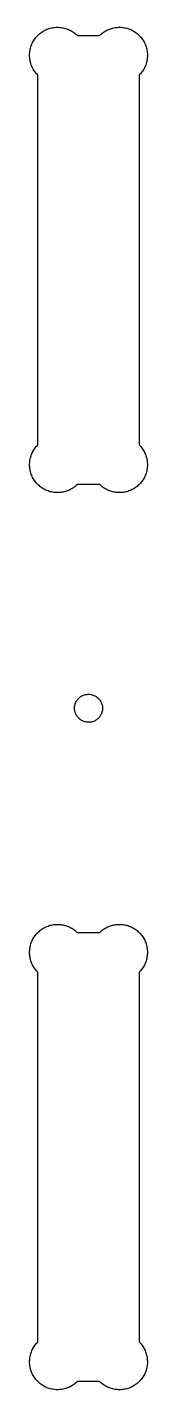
# Model space of a CAD drawing. Extents: x 0 to 2439, y 0 to 1219.
# Drawn here: x 1333.5 to 1346.9, y 291.2 to 445.7 of the extents above; entities that cross this region are included whole.
import ezdxf

# ---------------------------------------------------------------- set-up
doc = ezdxf.new("R2010")
doc.units = 0
doc.layers.add('Layer_1', color=7, linetype='CONTINUOUS')

msp = doc.modelspace()

# ---------------------------------------------------------------- linework, layer by layer
at = {"layer": 'Layer_1', "color": 7}
for p, q in [((1334.471098, 444.813097), (1334.571118, 444.903098)), ((1334.571118, 444.903098), (1334.671109, 444.988103)), ((1334.671109, 444.988103), (1334.78112, 445.070117)), ((1334.78112, 445.070117), (1334.891102, 445.147107)), ((1334.891102, 445.147107), (1335.001112, 445.219102)), ((1335.001112, 445.219102), (1335.111122, 445.287118)), ((1335.111122, 445.287118), (1335.231123, 445.35011)), ((1335.231123, 445.35011), (1335.351124, 445.408106)), ((1335.351124, 445.408106), (1335.471125, 445.461108)), ((1335.471125, 445.461108), (1335.601116, 445.508098)), ((1335.601116, 445.508098), (1335.721117, 445.551108)), ((1335.721117, 445.551108), (1335.851109, 445.588108)), ((1335.851109, 445.588108), (1335.9811, 445.619096)), ((1335.9811, 445.619096), (1336.11112, 445.646189)), ((1336.11112, 445.646104), (1336.241112, 445.666989)), ((1336.241112, 445.667102), (1336.371103, 445.68206)), ((1336.371103, 445.682116), (1336.511114, 445.691994)), ((1336.511114, 445.692107), (1336.641105, 445.696058)), ((1336.641105, 445.696114), (1336.771125, 445.693292)), ((1336.771125, 445.69411), (1336.901116, 445.687055)), ((1336.901116, 445.687111), (1337.041099, 445.674976)), ((1337.041099, 445.675117), (1337.171118, 445.657055)), ((1337.171118, 445.657111), (1337.30111, 445.633122)), ((1337.30111, 445.633122), (1337.431102, 445.60411)), ((1337.431102, 445.60411), (1337.561121, 445.570102)), ((1337.561121, 445.570102), (1337.691113, 445.530111)), ((1337.691113, 445.530111), (1337.811114, 445.485097)), ((1337.811114, 445.485097), (1337.931115, 445.435115)), ((1337.931115, 445.435115), (1338.051116, 445.379122)), ((1338.051116, 445.379122), (1338.171116, 445.319122)), ((1338.171116, 445.319122), (1338.291117, 445.254098)), ((1338.291117, 445.254098), (1338.401099, 445.184107)), ((1338.401099, 445.184107), (1338.51111, 445.10912)), ((1338.51111, 445.10912), (1338.62112, 445.030098)), ((1338.62112, 445.030098), (1338.721111, 444.946109)), ((1338.721111, 444.946109), (1338.821102, 444.858112)), ((1338.821102, 444.858112), (1338.921122, 444.766107)), ((1341.441112, 444.766107), (1341.541104, 444.858112)), ((1341.541104, 444.858112), (1341.641123, 444.946109)), ((1341.641123, 444.946109), (1341.741115, 445.030098)), ((1341.741115, 445.030098), (1341.851125, 445.10912)), ((1341.851125, 445.10912), (1341.961107, 445.184107)), ((1341.961107, 445.184107), (1342.071117, 445.254098)), ((1342.071117, 445.254098), (1342.191118, 445.319122)), ((1342.191118, 445.319122), (1342.311119, 445.379122)), ((1342.311119, 445.379122), (1342.43112, 445.435115)), ((1342.43112, 445.435115), (1342.551121, 445.485097)), ((1342.551121, 445.485097), (1342.681112, 445.530111)), ((1342.681112, 445.530111), (1342.801113, 445.570102)), ((1342.801113, 445.570102), (1342.931105, 445.60411)), ((1342.931105, 445.60411), (1343.061124, 445.633122)), ((1343.061124, 445.633122), (1343.191116, 445.657111)), ((1343.191116, 445.657111), (1343.321108, 445.675173)), ((1343.321108, 445.675117), (1343.461118, 445.687252)), ((1343.461118, 445.687111), (1343.59111, 445.694167)), ((1343.59111, 445.69411), (1343.721101, 445.696933)), ((1343.721101, 445.696114), (1343.851121, 445.692163)), ((1343.851121, 445.692107), (1343.991103, 445.682229)), ((1343.991103, 445.682116), (1344.121123, 445.667158)), ((1344.121123, 445.667102), (1344.251114, 445.646217)), ((1344.251114, 445.646104), (1344.381106, 445.619011)), ((1344.381106, 445.619096), (1344.511098, 445.588108)), ((1344.511098, 445.588108), (1344.641117, 445.551108)), ((1344.641117, 445.551108), (1344.761118, 445.508098)), ((1344.761118, 445.508098), (1344.89111, 445.461108)), ((1344.89111, 445.461108), (1345.011111, 445.408106)), ((1345.011111, 445.408106), (1345.131112, 445.35011)), ((1345.131112, 445.35011), (1345.251112, 445.287118)), ((1345.251112, 445.287118), (1345.361123, 445.219102)), ((1345.361123, 445.219102), (1345.471105, 445.147107)), ((1345.471105, 445.147107), (1345.581115, 445.070117)), ((1345.581115, 445.070117), (1345.691097, 444.988103)), ((1345.691097, 444.988103), (1345.791116, 444.903098)), ((1345.791116, 444.903098), (1345.891108, 444.813097)), ((1333.57112, 443.214111), (1333.611111, 443.343115)), ((1333.611111, 443.343115), (1333.641111, 443.470115)), ((1333.641111, 443.470115), (1333.691121, 443.596099)), ((1333.691121, 443.596099), (1333.731112, 443.721123)), ((1333.731112, 443.721123), (1333.791112, 443.8431)), ((1333.791112, 443.8431), (1333.841122, 443.962113)), ((1333.841122, 443.962113), (1333.911113, 444.08011)), ((1333.911113, 444.08011), (1333.971114, 444.194099)), ((1333.971114, 444.194099), (1334.051124, 444.306113)), ((1334.051124, 444.306113), (1334.121115, 444.41412)), ((1334.121115, 444.41412), (1334.211115, 444.519106)), ((1334.211115, 444.519106), (1334.291097, 444.621102)), ((1334.291097, 444.621102), (1334.381098, 444.719117)), ((1334.381098, 444.719117), (1334.471098, 444.813097)), ((1338.921122, 444.766107), (1341.441112, 444.766107)), ((1345.891108, 444.813097), (1345.981108, 444.719117)), ((1345.981108, 444.719117), (1346.071109, 444.621102)), ((1346.071109, 444.621102), (1346.16111, 444.519106)), ((1346.16111, 444.519106), (1346.24112, 444.41412)), ((1346.24112, 444.41412), (1346.311111, 444.306113)), ((1346.311111, 444.306113), (1346.391121, 444.194099)), ((1346.391121, 444.194099), (1346.451121, 444.08011)), ((1346.451121, 444.08011), (1346.521112, 443.962113)), ((1346.521112, 443.962113), (1346.581113, 443.8431)), ((1346.581113, 443.8431), (1346.631123, 443.721123)), ((1346.631123, 443.721123), (1346.681104, 443.596099)), ((1346.681104, 443.596099), (1346.721123, 443.470115)), ((1346.721123, 443.470115), (1346.761114, 443.343115)), ((1346.761114, 443.343115), (1346.791114, 443.214111)), ((1333.501101, 442.687117), (1333.510978, 442.8201)), ((1333.501101, 442.554106), (1333.501101, 442.687117)), ((1333.501101, 442.488122), (1333.501101, 442.554106)), ((1333.501101, 442.355111), (1333.501101, 442.488122)), ((1333.51112, 442.2221), (1333.501242, 442.355111)), ((1333.531101, 442.090104), (1333.511063, 442.2221)), ((1333.51112, 442.8201), (1333.531157, 442.952096)), ((1333.55111, 441.959097), (1333.531073, 442.090104)), ((1333.531101, 442.952096), (1333.551139, 443.083103)), ((1333.57112, 441.828118), (1333.551082, 441.959097)), ((1333.55111, 443.083103), (1333.571148, 443.214111)), ((1333.611111, 441.699114), (1333.57112, 441.828118)), ((1346.791114, 441.828118), (1346.761114, 441.699114)), ((1346.811124, 441.959097), (1346.791086, 441.828118)), ((1346.791114, 443.214111), (1346.811152, 443.083103)), ((1346.831105, 442.090104), (1346.811068, 441.959097)), ((1346.811124, 443.083103), (1346.831162, 442.952096)), ((1346.851115, 442.2221), (1346.831077, 442.090104)), ((1346.831105, 442.952096), (1346.851143, 442.8201)), ((1346.851115, 442.8201), (1346.860993, 442.687117)), ((1346.861106, 442.355111), (1346.851228, 442.2221)), ((1346.861106, 442.687117), (1346.861106, 442.554106)), ((1346.861106, 442.554106), (1346.861106, 442.488122)), ((1346.861106, 442.488122), (1346.861106, 442.355111)), ((1333.641111, 441.572114), (1333.611111, 441.699114)), ((1333.691121, 441.445114), (1333.641111, 441.572114)), ((1333.731112, 441.321105), (1333.691121, 441.445114)), ((1333.791112, 441.199101), (1333.731112, 441.321105)), ((1333.841122, 441.080116), (1333.791112, 441.199101)), ((1333.911113, 440.962119), (1333.841122, 441.080116)), ((1333.971114, 440.848101), (1333.911113, 440.962119)), ((1334.051124, 440.736115), (1333.971114, 440.848101)), ((1334.121115, 440.628109), (1334.051124, 440.736115)), ((1334.211115, 440.523122), (1334.121115, 440.628109)), ((1334.291097, 440.421099), (1334.211115, 440.523122)), ((1334.381098, 440.323111), (1334.291097, 440.421099)), ((1334.431108, 440.276121), (1334.381098, 440.323111)), ((1334.431108, 398.356102), (1334.431108, 440.276121)), ((1345.981108, 440.323111), (1345.931099, 440.276121)), ((1345.931099, 440.276121), (1345.931099, 398.356102)), ((1346.071109, 440.421099), (1345.981108, 440.323111)), ((1346.16111, 440.523122), (1346.071109, 440.421099)), ((1346.24112, 440.628109), (1346.16111, 440.523122)), ((1346.311111, 440.736115), (1346.24112, 440.628109)), ((1346.391121, 440.848101), (1346.311111, 440.736115)), ((1346.451121, 440.962119), (1346.391121, 440.848101)), ((1346.521112, 441.080116), (1346.451121, 440.962119)), ((1346.581113, 441.199101), (1346.521112, 441.080116)), ((1346.631123, 441.321105), (1346.581113, 441.199101)), ((1346.681104, 441.445114), (1346.631123, 441.321105)), ((1346.721123, 441.572114), (1346.681104, 441.445114)), ((1346.761114, 441.699114), (1346.721123, 441.572114)), ((1333.591101, 396.868114), (1333.621102, 396.997118)), ((1333.621102, 396.997118), (1333.661121, 397.124118)), ((1333.661121, 397.124118), (1333.711102, 397.249114)), ((1333.711102, 397.249114), (1333.761112, 397.372106)), ((1333.761112, 397.372106), (1333.811122, 397.493123)), ((1333.811122, 397.493123), (1333.871122, 397.61112)), ((1333.871122, 397.61112), (1333.941113, 397.727114)), ((1333.941113, 397.727114), (1334.011104, 397.840115)), ((1334.011104, 397.840115), (1334.081124, 397.950097)), ((1334.081124, 397.950097), (1334.161106, 398.057116)), ((1334.161106, 398.057116), (1334.251106, 398.160099)), ((1334.251106, 398.160099), (1334.341107, 398.260118)), ((1334.341107, 398.260118), (1334.431108, 398.356102)), ((1345.931099, 398.356102), (1346.031118, 398.260118)), ((1346.031118, 398.260118), (1346.1111, 398.160099)), ((1346.1111, 398.160099), (1346.201101, 398.057116)), ((1346.201101, 398.057116), (1346.281111, 397.950097)), ((1346.281111, 397.950097), (1346.351102, 397.840115)), ((1346.351102, 397.840115), (1346.421121, 397.727114)), ((1346.421121, 397.727114), (1346.491112, 397.61112)), ((1346.491112, 397.61112), (1346.551113, 397.493123)), ((1346.551113, 397.493123), (1346.601122, 397.372106)), ((1346.601122, 397.372106), (1346.651104, 397.249114)), ((1346.651104, 397.249114), (1346.701114, 397.124118)), ((1346.701114, 397.124118), (1346.741105, 396.997118)), ((1346.741105, 396.997118), (1346.771105, 396.868114)), ((1333.501101, 396.2111), (1333.510978, 396.344112)), ((1333.501101, 396.078117), (1333.501101, 396.2111)), ((1333.501101, 395.945106), (1333.501101, 396.078117)), ((1333.51112, 395.812123), (1333.501242, 395.945106)), ((1333.531101, 395.680099), (1333.511063, 395.812123)), ((1333.51112, 396.344112), (1333.520997, 396.476107)), ((1333.52111, 396.476107), (1333.541148, 396.608102)), ((1333.55111, 395.54912), (1333.531073, 395.680099)), ((1333.54112, 396.608102), (1333.561158, 396.73911)), ((1333.57112, 395.418112), (1333.551082, 395.54912)), ((1333.561101, 396.73911), (1333.591101, 396.868114)), ((1346.771105, 396.868114), (1346.801105, 396.73911)), ((1346.811124, 395.54912), (1346.791086, 395.418112)), ((1346.801105, 396.73911), (1346.821143, 396.608102)), ((1346.831105, 395.680099), (1346.811068, 395.54912)), ((1346.821115, 396.608102), (1346.841152, 396.476107)), ((1346.851115, 395.812123), (1346.831077, 395.680099)), ((1346.841124, 396.476107), (1346.851002, 396.344112)), ((1346.851115, 396.344112), (1346.860993, 396.2111)), ((1346.861106, 395.945106), (1346.851228, 395.812123)), ((1346.861106, 396.2111), (1346.861106, 396.078117)), ((1346.861106, 396.078117), (1346.861106, 395.945106)), ((1333.611111, 395.289109), (1333.57112, 395.418112)), ((1333.641111, 395.162109), (1333.611111, 395.289109)), ((1333.691121, 395.036096), (1333.641111, 395.162109)), ((1333.731112, 394.9111), (1333.691121, 395.036096)), ((1333.791112, 394.789096), (1333.731112, 394.9111)), ((1333.841122, 394.670111), (1333.791112, 394.789096)), ((1333.911113, 394.552114), (1333.841122, 394.670111)), ((1333.971114, 394.438096), (1333.911113, 394.552114)), ((1334.051124, 394.32611), (1333.971114, 394.438096)), ((1334.121115, 394.218104), (1334.051124, 394.32611)), ((1334.211115, 394.113117), (1334.121115, 394.218104)), ((1334.291097, 394.011122), (1334.211115, 394.113117)), ((1334.381098, 393.914122), (1334.291097, 394.011122)), ((1334.471098, 393.820114), (1334.381098, 393.914122)), ((1345.981108, 393.914122), (1345.891108, 393.820114)), ((1346.071109, 394.011122), (1345.981108, 393.914122)), ((1346.16111, 394.113117), (1346.071109, 394.011122)), ((1346.24112, 394.218104), (1346.16111, 394.113117)), ((1346.311111, 394.32611), (1346.24112, 394.218104)), ((1346.391121, 394.438096), (1346.311111, 394.32611)), ((1346.451121, 394.552114), (1346.391121, 394.438096)), ((1346.521112, 394.670111), (1346.451121, 394.552114)), ((1346.581113, 394.789096), (1346.521112, 394.670111)), ((1346.631123, 394.9111), (1346.581113, 394.789096)), ((1346.681104, 395.036096), (1346.631123, 394.9111)), ((1346.721123, 395.162109), (1346.681104, 395.036096)), ((1346.761114, 395.289109), (1346.721123, 395.162109)), ((1346.791114, 395.418112), (1346.761114, 395.289109)), ((1334.571118, 393.729097), (1334.471098, 393.820114)), ((1334.671109, 393.64412), (1334.571118, 393.729097)), ((1334.78112, 393.562106), (1334.671109, 393.64412)), ((1334.891102, 393.485116), (1334.78112, 393.562106)), ((1335.001112, 393.413121), (1334.891102, 393.485116)), ((1335.111122, 393.345106), (1335.001112, 393.413121)), ((1335.231123, 393.282114), (1335.111122, 393.345106)), ((1335.351124, 393.224117), (1335.231123, 393.282114)), ((1335.471125, 393.171116), (1335.351124, 393.224117)), ((1335.601116, 393.124097), (1335.471125, 393.171116)), ((1335.721117, 393.081115), (1335.601116, 393.124097)), ((1335.851109, 393.044116), (1335.721117, 393.081115)), ((1335.9811, 393.013099), (1335.851109, 393.044116)), ((1336.11112, 392.986119), (1335.9811, 393.013212)), ((1336.241112, 392.965122), (1336.11112, 392.986006)), ((1336.371103, 392.950107), (1336.241112, 392.965065)), ((1336.511114, 392.940117), (1336.371103, 392.949994)), ((1336.641105, 392.936109), (1336.511114, 392.94006)), ((1336.771125, 392.938113), (1336.641105, 392.935291)), ((1336.901116, 392.945112), (1336.771125, 392.938056)), ((1337.041099, 392.957106), (1336.901116, 392.944971)), ((1337.171118, 392.975112), (1337.041099, 392.95705)), ((1337.30111, 392.999101), (1337.171118, 392.975112)), ((1337.431102, 393.028114), (1337.30111, 392.999101)), ((1337.561121, 393.062121), (1337.431102, 393.028114)), ((1337.691113, 393.102112), (1337.561121, 393.062121)), ((1337.811114, 393.147098), (1337.691113, 393.102112)), ((1337.931115, 393.197108), (1337.811114, 393.147098)), ((1338.051116, 393.253101), (1337.931115, 393.197108)), ((1338.171116, 393.313102), (1338.051116, 393.253101)), ((1338.291117, 393.378097), (1338.171116, 393.313102)), ((1338.401099, 393.448117), (1338.291117, 393.378097)), ((1338.51111, 393.523103), (1338.401099, 393.448117)), ((1338.62112, 393.602097), (1338.51111, 393.523103)), ((1338.721111, 393.686115), (1338.62112, 393.602097)), ((1338.821102, 393.774112), (1338.721111, 393.686115)), ((1338.921122, 393.866116), (1338.821102, 393.774112)), ((1341.441112, 393.866116), (1338.921122, 393.866116)), ((1341.541104, 393.774112), (1341.441112, 393.866116)), ((1341.641123, 393.686115), (1341.541104, 393.774112)), ((1341.741115, 393.602097), (1341.641123, 393.686115)), ((1341.851125, 393.523103), (1341.741115, 393.602097)), ((1341.961107, 393.448117), (1341.851125, 393.523103)), ((1342.071117, 393.378097), (1341.961107, 393.448117)), ((1342.191118, 393.313102), (1342.071117, 393.378097)), ((1342.311119, 393.253101), (1342.191118, 393.313102)), ((1342.43112, 393.197108), (1342.311119, 393.253101)), ((1342.551121, 393.147098), (1342.43112, 393.197108)), ((1342.681112, 393.102112), (1342.551121, 393.147098)), ((1342.801113, 393.062121), (1342.681112, 393.102112)), ((1342.931105, 393.028114), (1342.801113, 393.062121)), ((1343.061124, 392.999101), (1342.931105, 393.028114)), ((1343.191116, 392.975112), (1343.061124, 392.999101)), ((1343.321108, 392.957106), (1343.191116, 392.975169)), ((1343.461118, 392.945112), (1343.321108, 392.957248)), ((1343.59111, 392.938113), (1343.461118, 392.945168)), ((1343.721101, 392.936109), (1343.59111, 392.938931)), ((1343.851121, 392.940117), (1343.721101, 392.936166)), ((1343.991103, 392.950107), (1343.851121, 392.94023)), ((1344.121123, 392.965122), (1343.991103, 392.950164)), ((1344.251114, 392.986119), (1344.121123, 392.965234)), ((1344.381106, 393.013099), (1344.251114, 392.986006)), ((1344.511098, 393.044116), (1344.381106, 393.013099)), ((1344.641117, 393.081115), (1344.511098, 393.044116)), ((1344.761118, 393.124097), (1344.641117, 393.081115)), ((1344.89111, 393.171116), (1344.761118, 393.124097)), ((1345.011111, 393.224117), (1344.89111, 393.171116)), ((1345.131112, 393.282114), (1345.011111, 393.224117)), ((1345.251112, 393.345106), (1345.131112, 393.282114)), ((1345.361123, 393.413121), (1345.251112, 393.345106)), ((1345.471105, 393.485116), (1345.361123, 393.413121)), ((1345.581115, 393.562106), (1345.471105, 393.485116)), ((1345.691097, 393.64412), (1345.581115, 393.562106)), ((1345.791116, 393.729097), (1345.691097, 393.64412)), ((1345.891108, 393.820114), (1345.791116, 393.729097)), ((1338.721111, 369.106111), (1338.761102, 369.1971)), ((1338.761102, 369.1971), (1338.811112, 369.285097)), ((1338.811112, 369.285097), (1338.861122, 369.370102)), ((1338.861122, 369.370102), (1338.921122, 369.4511)), ((1338.921122, 369.4511), (1338.981122, 369.528118)), ((1338.981122, 369.528118), (1339.051114, 369.602117)), ((1339.051114, 369.602117), (1339.121105, 369.67112)), ((1339.121105, 369.67112), (1339.191124, 369.7351)), ((1339.191124, 369.7351), (1339.271106, 369.7951)), ((1339.271106, 369.7951), (1339.361106, 369.849118)), ((1339.361106, 369.849118), (1339.441116, 369.898112)), ((1339.441116, 369.898112), (1339.531117, 369.941122)), ((1339.531117, 369.941122), (1339.631108, 369.979109)), ((1339.631108, 369.979109), (1339.721109, 370.011113)), ((1339.721109, 370.011113), (1339.8211, 370.037078)), ((1339.8211, 370.037106), (1339.92112, 370.056015)), ((1339.92112, 370.0561), (1340.011121, 370.070211)), ((1340.011121, 370.070098), (1340.111112, 370.077153)), ((1340.111112, 370.077097), (1340.211103, 370.077097)), ((1340.211103, 370.078113), (1340.311123, 370.073033)), ((1340.311123, 370.073118), (1340.411114, 370.060982)), ((1340.411114, 370.061123), (1340.511106, 370.04419)), ((1340.511106, 370.044105), (1340.611097, 370.020116)), ((1340.611097, 370.020116), (1340.701098, 369.990116)), ((1340.701098, 369.990116), (1340.801117, 369.954104)), ((1340.801117, 369.954104), (1340.891118, 369.913098)), ((1340.891118, 369.913098), (1340.9711, 369.866108)), ((1340.9711, 369.866108), (1341.0611, 369.813106)), ((1341.0611, 369.813106), (1341.14111, 369.756097)), ((1341.14111, 369.756097), (1341.22112, 369.693105)), ((1341.22112, 369.693105), (1341.291111, 369.625118)), ((1341.291111, 369.625118), (1341.361102, 369.553123)), ((1341.361102, 369.553123), (1341.421103, 369.477121)), ((1341.421103, 369.477121), (1341.481103, 369.397111)), ((1341.481103, 369.397111), (1341.541104, 369.313121)), ((1341.541104, 369.313121), (1341.591114, 369.226112)), ((1341.591114, 369.226112), (1341.631104, 369.137099)), ((1338.59112, 368.524113), (1338.600997, 368.624104)), ((1338.59112, 368.425109), (1338.59112, 368.524113)), ((1338.60111, 368.325118), (1338.591232, 368.425109)), ((1338.62112, 368.226114), (1338.601082, 368.325118)), ((1338.60111, 368.624104), (1338.610988, 368.723108)), ((1338.611101, 368.723108), (1338.631139, 368.821123)), ((1338.63111, 368.129114), (1338.621233, 368.226114)), ((1338.63111, 368.821123), (1338.651148, 368.918123)), ((1338.661111, 368.032115), (1338.63111, 368.129114)), ((1338.65112, 368.918123), (1338.68112, 369.013119)), ((1338.691111, 367.938106), (1338.661111, 368.032115)), ((1338.68112, 369.013119), (1338.721111, 369.106111)), ((1338.731102, 367.845114), (1338.691111, 367.938106)), ((1338.771121, 367.756101), (1338.731102, 367.845114)), ((1338.821102, 367.66912), (1338.771121, 367.756101)), ((1338.881103, 367.585103), (1338.821102, 367.66912)), ((1341.561113, 367.697117), (1341.501113, 367.612112)), ((1341.601104, 367.785114), (1341.561113, 367.697117)), ((1341.641123, 367.876102), (1341.601104, 367.785114)), ((1341.631104, 369.137099), (1341.671124, 369.044107)), ((1341.681114, 367.969123), (1341.641123, 367.876102)), ((1341.671124, 369.044107), (1341.701124, 368.950099)), ((1341.711114, 368.064119), (1341.681114, 367.969123)), ((1341.701124, 368.950099), (1341.731124, 368.854115)), ((1341.731124, 368.161118), (1341.711086, 368.064119)), ((1341.751105, 368.259106), (1341.731068, 368.161118)), ((1341.731124, 368.854115), (1341.751162, 368.756099)), ((1341.751105, 368.756099), (1341.760983, 368.657096)), ((1341.761124, 368.35811), (1341.751246, 368.259106)), ((1341.761124, 368.657096), (1341.771002, 368.557104)), ((1341.771115, 368.458101), (1341.761237, 368.35811)), ((1341.771115, 368.557104), (1341.771115, 368.458101)), ((1338.941103, 367.505121), (1338.881103, 367.585103)), ((1339.001104, 367.429119), (1338.941103, 367.505121)), ((1339.071123, 367.357124), (1339.001104, 367.429119)), ((1339.141114, 367.289108), (1339.071123, 367.357124)), ((1339.221124, 367.227104), (1339.141114, 367.289108)), ((1339.301106, 367.169107), (1339.221124, 367.227104)), ((1339.391107, 367.116106), (1339.301106, 367.169107)), ((1339.471117, 367.069116), (1339.391107, 367.116106)), ((1339.571108, 367.028109), (1339.471117, 367.069116)), ((1339.661109, 366.992098), (1339.571108, 367.028109)), ((1339.751109, 366.962097), (1339.661109, 366.992098)), ((1339.851101, 366.938108), (1339.751109, 366.962097)), ((1339.95112, 366.921119), (1339.851101, 366.938052)), ((1340.051112, 366.909096), (1339.95112, 366.921232)), ((1340.151103, 366.904101), (1340.051112, 366.909181)), ((1340.251122, 366.905117), (1340.151103, 366.905117)), ((1340.351114, 366.912116), (1340.251122, 366.90506)), ((1340.451105, 366.926114), (1340.351114, 366.912003)), ((1340.541106, 366.945108), (1340.451105, 366.926199)), ((1340.641097, 366.9711), (1340.541106, 366.945136)), ((1340.731098, 367.003104), (1340.641097, 366.9711)), ((1340.831117, 367.04112), (1340.731098, 367.003104)), ((1340.921118, 367.084102), (1340.831117, 367.04112)), ((1341.0011, 367.133096), (1340.921118, 367.084102)), ((1341.0911, 367.187113), (1341.0011, 367.133096)), ((1341.17111, 367.247114), (1341.0911, 367.187113)), ((1341.241102, 367.311122), (1341.17111, 367.247114)), ((1341.311121, 367.380097), (1341.241102, 367.311122)), ((1341.381112, 367.454124), (1341.311121, 367.380097)), ((1341.441112, 367.531114), (1341.381112, 367.454124)), ((1341.501113, 367.612112), (1341.441112, 367.531114)), ((1334.211115, 342.819115), (1334.291097, 342.92111)), ((1334.291097, 342.92111), (1334.381098, 343.019098)), ((1334.381098, 343.019098), (1334.471098, 343.113106)), ((1334.471098, 343.113106), (1334.571118, 343.203107)), ((1334.571118, 343.203107), (1334.671109, 343.288112)), ((1334.671109, 343.288112), (1334.78112, 343.370098)), ((1334.78112, 343.370098), (1334.891102, 343.447116)), ((1334.891102, 343.447116), (1335.001112, 343.519111)), ((1335.001112, 343.519111), (1335.111122, 343.587098)), ((1335.111122, 343.587098), (1335.231123, 343.650118)), ((1335.231123, 343.650118), (1335.351124, 343.708115)), ((1335.351124, 343.708115), (1335.471125, 343.761116)), ((1335.471125, 343.761116), (1335.601116, 343.808106)), ((1335.601116, 343.808106), (1335.721117, 343.851117)), ((1335.721117, 343.851117), (1335.851109, 343.888116)), ((1335.851109, 343.888116), (1335.9811, 343.919104)), ((1335.9811, 343.919104), (1336.11112, 343.946198)), ((1336.11112, 343.946113), (1336.241112, 343.966998)), ((1336.241112, 343.96711), (1336.371103, 343.982068)), ((1336.371103, 343.982096), (1336.511114, 343.991974)), ((1336.511114, 343.992115), (1336.641105, 343.996066)), ((1336.641105, 343.996123), (1336.771125, 343.993301)), ((1336.771125, 343.994119), (1336.901116, 343.987064)), ((1336.901116, 343.98712), (1337.041099, 343.974984)), ((1337.041099, 343.975097), (1337.171118, 343.957035)), ((1337.171118, 343.95712), (1337.30111, 343.933131)), ((1337.30111, 343.933103), (1337.431102, 343.904118)), ((1337.431102, 343.904118), (1337.561121, 343.870111)), ((1337.561121, 343.870111), (1337.691113, 343.83012)), ((1337.691113, 343.83012), (1337.811114, 343.785105)), ((1337.811114, 343.785105), (1337.931115, 343.735124)), ((1337.931115, 343.735124), (1338.051116, 343.679103)), ((1338.051116, 343.679103), (1338.171116, 343.619102)), ((1338.171116, 343.619102), (1338.291117, 343.554106)), ((1338.291117, 343.554106), (1338.401099, 343.484115)), ((1338.401099, 343.484115), (1338.51111, 343.409101)), ((1338.51111, 343.409101), (1338.62112, 343.330107)), ((1338.62112, 343.330107), (1338.721111, 343.246117)), ((1338.721111, 343.246117), (1338.821102, 343.15812)), ((1338.821102, 343.15812), (1338.921122, 343.066116)), ((1338.921122, 343.066116), (1341.441112, 343.066116)), ((1341.441112, 343.066116), (1341.541104, 343.15812)), ((1341.541104, 343.15812), (1341.641123, 343.246117)), ((1341.641123, 343.246117), (1341.741115, 343.330107)), ((1341.741115, 343.330107), (1341.851125, 343.409101)), ((1341.851125, 343.409101), (1341.961107, 343.484115)), ((1341.961107, 343.484115), (1342.071117, 343.554106)), ((1342.071117, 343.554106), (1342.191118, 343.619102)), ((1342.191118, 343.619102), (1342.311119, 343.679103)), ((1342.311119, 343.679103), (1342.43112, 343.735124)), ((1342.43112, 343.735124), (1342.551121, 343.785105)), ((1342.551121, 343.785105), (1342.681112, 343.83012)), ((1342.681112, 343.83012), (1342.801113, 343.870111)), ((1342.801113, 343.870111), (1342.931105, 343.904118)), ((1342.931105, 343.904118), (1343.061124, 343.933103)), ((1343.061124, 343.933103), (1343.191116, 343.957092)), ((1343.191116, 343.95712), (1343.321108, 343.975182)), ((1343.321108, 343.975097), (1343.461118, 343.987233)), ((1343.461118, 343.98712), (1343.59111, 343.994176)), ((1343.59111, 343.994119), (1343.721101, 343.996941)), ((1343.721101, 343.996123), (1343.851121, 343.992172)), ((1343.851121, 343.992115), (1343.991103, 343.982238)), ((1343.991103, 343.982096), (1344.121123, 343.967139)), ((1344.121123, 343.96711), (1344.251114, 343.946226)), ((1344.251114, 343.946113), (1344.381106, 343.91902)), ((1344.381106, 343.919104), (1344.511098, 343.888116)), ((1344.511098, 343.888116), (1344.641117, 343.851117)), ((1344.641117, 343.851117), (1344.761118, 343.808106)), ((1344.761118, 343.808106), (1344.89111, 343.761116)), ((1344.89111, 343.761116), (1345.011111, 343.708115)), ((1345.011111, 343.708115), (1345.131112, 343.650118)), ((1345.131112, 343.650118), (1345.251112, 343.587098)), ((1345.251112, 343.587098), (1345.361123, 343.519111)), ((1345.361123, 343.519111), (1345.471105, 343.447116)), ((1345.471105, 343.447116), (1345.581115, 343.370098)), ((1345.581115, 343.370098), (1345.691097, 343.288112)), ((1345.691097, 343.288112), (1345.791116, 343.203107)), ((1345.791116, 343.203107), (1345.891108, 343.113106)), ((1345.891108, 343.113106), (1345.981108, 343.019098)), ((1345.981108, 343.019098), (1346.071109, 342.92111)), ((1346.071109, 342.92111), (1346.16111, 342.819115)), ((1333.531101, 341.252104), (1333.551139, 341.383112)), ((1333.55111, 341.383112), (1333.571148, 341.51412)), ((1333.57112, 341.51412), (1333.611111, 341.643123)), ((1333.611111, 341.643123), (1333.641111, 341.770123)), ((1333.641111, 341.770123), (1333.691121, 341.896107)), ((1333.691121, 341.896107), (1333.731112, 342.021104)), ((1333.731112, 342.021104), (1333.791112, 342.143108)), ((1333.791112, 342.143108), (1333.841122, 342.262121)), ((1333.841122, 342.262121), (1333.911113, 342.380118)), ((1333.911113, 342.380118), (1333.971114, 342.494108)), ((1333.971114, 342.494108), (1334.051124, 342.606122)), ((1334.051124, 342.606122), (1334.121115, 342.7141)), ((1334.121115, 342.7141), (1334.211115, 342.819115)), ((1346.16111, 342.819115), (1346.24112, 342.7141)), ((1346.24112, 342.7141), (1346.311111, 342.606122)), ((1346.311111, 342.606122), (1346.391121, 342.494108)), ((1346.391121, 342.494108), (1346.451121, 342.380118)), ((1346.451121, 342.380118), (1346.521112, 342.262121)), ((1346.521112, 342.262121), (1346.581113, 342.143108)), ((1346.581113, 342.143108), (1346.631123, 342.021104)), ((1346.631123, 342.021104), (1346.681104, 341.896107)), ((1346.681104, 341.896107), (1346.721123, 341.770123)), ((1346.721123, 341.770123), (1346.761114, 341.643123)), ((1346.761114, 341.643123), (1346.791114, 341.51412)), ((1346.791114, 341.51412), (1346.811152, 341.383112)), ((1346.811124, 341.383112), (1346.831162, 341.252104)), ((1333.501101, 340.987098), (1333.510978, 341.120109)), ((1333.501101, 340.854115), (1333.501101, 340.987098)), ((1333.501101, 340.788103), (1333.501101, 340.854115)), ((1333.501101, 340.65512), (1333.501101, 340.788103)), ((1333.51112, 340.522108), (1333.501242, 340.65512)), ((1333.531101, 340.390113), (1333.511063, 340.522108)), ((1333.51112, 341.120109), (1333.531157, 341.252104)), ((1333.55111, 340.259106), (1333.531073, 340.390113)), ((1333.57112, 340.128098), (1333.551082, 340.259106)), ((1333.611111, 339.999122), (1333.57112, 340.128098)), ((1333.641111, 339.872122), (1333.611111, 339.999122)), ((1333.691121, 339.745122), (1333.641111, 339.872122)), ((1346.721123, 339.872122), (1346.681104, 339.745122)), ((1346.761114, 339.999122), (1346.721123, 339.872122)), ((1346.791114, 340.128098), (1346.761114, 339.999122)), ((1346.811124, 340.259106), (1346.791086, 340.128098)), ((1346.831105, 340.390113), (1346.811068, 340.259106)), ((1346.851115, 340.522108), (1346.831077, 340.390113)), ((1346.831105, 341.252104), (1346.851143, 341.120109)), ((1346.851115, 341.120109), (1346.860993, 340.987098)), ((1346.861106, 340.65512), (1346.851228, 340.522108)), ((1346.861106, 340.987098), (1346.861106, 340.854115)), ((1346.861106, 340.854115), (1346.861106, 340.788103)), ((1346.861106, 340.788103), (1346.861106, 340.65512)), ((1333.731112, 339.621114), (1333.691121, 339.745122)), ((1333.791112, 339.499109), (1333.731112, 339.621114)), ((1333.841122, 339.380096), (1333.791112, 339.499109)), ((1333.911113, 339.262099), (1333.841122, 339.380096)), ((1333.971114, 339.14811), (1333.911113, 339.262099)), ((1334.051124, 339.036124), (1333.971114, 339.14811)), ((1334.121115, 338.928117), (1334.051124, 339.036124)), ((1334.211115, 338.823102), (1334.121115, 338.928117)), ((1334.291097, 338.721107), (1334.211115, 338.823102)), ((1334.381098, 338.62312), (1334.291097, 338.721107)), ((1334.431108, 338.576102), (1334.381098, 338.62312)), ((1334.431108, 296.656111), (1334.431108, 338.576102)), ((1345.981108, 338.62312), (1345.931099, 338.576102)), ((1345.931099, 338.576102), (1345.931099, 296.656111)), ((1346.071109, 338.721107), (1345.981108, 338.62312)), ((1346.16111, 338.823102), (1346.071109, 338.721107)), ((1346.24112, 338.928117), (1346.16111, 338.823102)), ((1346.311111, 339.036124), (1346.24112, 338.928117)), ((1346.391121, 339.14811), (1346.311111, 339.036124)), ((1346.451121, 339.262099), (1346.391121, 339.14811)), ((1346.521112, 339.380096), (1346.451121, 339.262099)), ((1346.581113, 339.499109), (1346.521112, 339.380096)), ((1346.631123, 339.621114), (1346.581113, 339.499109)), ((1346.681104, 339.745122), (1346.631123, 339.621114)), ((1334.341107, 296.560099), (1334.431108, 296.656111)), ((1345.931099, 296.656111), (1346.031118, 296.560099)), ((1333.54112, 294.908111), (1333.561158, 295.039119)), ((1333.561101, 295.039119), (1333.591101, 295.168122)), ((1333.591101, 295.168122), (1333.621102, 295.297098)), ((1333.621102, 295.297098), (1333.661121, 295.424098)), ((1333.661121, 295.424098), (1333.711102, 295.549122)), ((1333.711102, 295.549122), (1333.761112, 295.672115)), ((1333.761112, 295.672115), (1333.811122, 295.793104)), ((1333.811122, 295.793104), (1333.871122, 295.911101)), ((1333.871122, 295.911101), (1333.941113, 296.027122)), ((1333.941113, 296.027122), (1334.011104, 296.140124)), ((1334.011104, 296.140124), (1334.081124, 296.250106)), ((1334.081124, 296.250106), (1334.161106, 296.357096)), ((1334.161106, 296.357096), (1334.251106, 296.460108)), ((1334.251106, 296.460108), (1334.341107, 296.560099)), ((1346.031118, 296.560099), (1346.1111, 296.460108)), ((1346.1111, 296.460108), (1346.201101, 296.357096)), ((1346.201101, 296.357096), (1346.281111, 296.250106)), ((1346.281111, 296.250106), (1346.351102, 296.140124)), ((1346.351102, 296.140124), (1346.421121, 296.027122)), ((1346.421121, 296.027122), (1346.491112, 295.911101)), ((1346.491112, 295.911101), (1346.551113, 295.793104)), ((1346.551113, 295.793104), (1346.601122, 295.672115)), ((1346.601122, 295.672115), (1346.651104, 295.549122)), ((1346.651104, 295.549122), (1346.701114, 295.424098)), ((1346.701114, 295.424098), (1346.741105, 295.297098)), ((1346.741105, 295.297098), (1346.771105, 295.168122)), ((1346.771105, 295.168122), (1346.801105, 295.039119)), ((1346.801105, 295.039119), (1346.821143, 294.908111)), ((1333.501101, 294.511109), (1333.510978, 294.64412)), ((1333.501101, 294.378098), (1333.501101, 294.511109)), ((1333.501101, 294.245115), (1333.501101, 294.378098)), ((1333.51112, 294.112103), (1333.501242, 294.245115)), ((1333.531101, 293.980108), (1333.511063, 294.112103)), ((1333.51112, 294.64412), (1333.520997, 294.776116)), ((1333.52111, 294.776116), (1333.541148, 294.908111)), ((1333.55111, 293.8491), (1333.531073, 293.980108)), ((1333.57112, 293.718121), (1333.551082, 293.8491)), ((1333.611111, 293.589117), (1333.57112, 293.718121)), ((1333.641111, 293.462117), (1333.611111, 293.589117)), ((1346.761114, 293.589117), (1346.721123, 293.462117)), ((1346.791114, 293.718121), (1346.761114, 293.589117)), ((1346.811124, 293.8491), (1346.791086, 293.718121)), ((1346.831105, 293.980108), (1346.811068, 293.8491)), ((1346.821115, 294.908111), (1346.841152, 294.776116)), ((1346.851115, 294.112103), (1346.831077, 293.980108)), ((1346.841124, 294.776116), (1346.851002, 294.64412)), ((1346.851115, 294.64412), (1346.860993, 294.511109)), ((1346.861106, 294.245115), (1346.851228, 294.112103)), ((1346.861106, 294.511109), (1346.861106, 294.378098)), ((1346.861106, 294.378098), (1346.861106, 294.245115)), ((1333.691121, 293.336105), (1333.641111, 293.462117)), ((1333.731112, 293.211109), (1333.691121, 293.336105)), ((1333.791112, 293.089104), (1333.731112, 293.211109)), ((1333.841122, 292.970119), (1333.791112, 293.089104)), ((1333.911113, 292.852122), (1333.841122, 292.970119)), ((1333.971114, 292.738104), (1333.911113, 292.852122)), ((1334.051124, 292.626119), (1333.971114, 292.738104)), ((1334.121115, 292.518112), (1334.051124, 292.626119)), ((1334.211115, 292.413097), (1334.121115, 292.518112)), ((1334.291097, 292.311102), (1334.211115, 292.413097)), ((1334.381098, 292.214102), (1334.291097, 292.311102)), ((1334.471098, 292.120122), (1334.381098, 292.214102)), ((1334.571118, 292.029106), (1334.471098, 292.120122)), ((1334.671109, 291.9441), (1334.571118, 292.029106)), ((1334.78112, 291.862115), (1334.671109, 291.9441)), ((1338.721111, 291.986123), (1338.62112, 291.902106)), ((1338.821102, 292.07412), (1338.721111, 291.986123)), ((1338.921122, 292.166096), (1338.821102, 292.07412)), ((1341.441112, 292.166096), (1338.921122, 292.166096)), ((1341.541104, 292.07412), (1341.441112, 292.166096)), ((1341.641123, 291.986123), (1341.541104, 292.07412)), ((1341.741115, 291.902106), (1341.641123, 291.986123)), ((1345.691097, 291.9441), (1345.581115, 291.862115)), ((1345.791116, 292.029106), (1345.691097, 291.9441)), ((1345.891108, 292.120122), (1345.791116, 292.029106)), ((1345.981108, 292.214102), (1345.891108, 292.120122)), ((1346.071109, 292.311102), (1345.981108, 292.214102)), ((1346.16111, 292.413097), (1346.071109, 292.311102)), ((1346.24112, 292.518112), (1346.16111, 292.413097)), ((1346.311111, 292.626119), (1346.24112, 292.518112)), ((1346.391121, 292.738104), (1346.311111, 292.626119)), ((1346.451121, 292.852122), (1346.391121, 292.738104)), ((1346.521112, 292.970119), (1346.451121, 292.852122)), ((1346.581113, 293.089104), (1346.521112, 292.970119)), ((1346.631123, 293.211109), (1346.581113, 293.089104)), ((1346.681104, 293.336105), (1346.631123, 293.211109)), ((1346.721123, 293.462117), (1346.681104, 293.336105)), ((1334.891102, 291.785096), (1334.78112, 291.862115)), ((1335.001112, 291.713102), (1334.891102, 291.785096)), ((1335.111122, 291.645114), (1335.001112, 291.713102)), ((1335.231123, 291.582122), (1335.111122, 291.645114)), ((1335.351124, 291.524097), (1335.231123, 291.582122)), ((1335.471125, 291.471096), (1335.351124, 291.524097)), ((1335.601116, 291.424106), (1335.471125, 291.471096)), ((1335.721117, 291.381124), (1335.601116, 291.424106)), ((1335.851109, 291.344096), (1335.721117, 291.381124)), ((1335.9811, 291.313108), (1335.851109, 291.344096)), ((1336.11112, 291.286099), (1335.9811, 291.313193)), ((1336.241112, 291.265102), (1336.11112, 291.285986)), ((1336.371103, 291.250116), (1336.241112, 291.265074)), ((1336.511114, 291.240097), (1336.371103, 291.249975)), ((1336.641105, 291.236118), (1336.511114, 291.240069)), ((1336.771125, 291.238122), (1336.641105, 291.235299)), ((1336.901116, 291.245121), (1336.771125, 291.238065)), ((1337.041099, 291.257115), (1336.901116, 291.24498)), ((1337.171118, 291.275121), (1337.041099, 291.257059)), ((1337.30111, 291.29911), (1337.171118, 291.275121)), ((1337.431102, 291.328122), (1337.30111, 291.29911)), ((1337.561121, 291.362102), (1337.431102, 291.328122)), ((1337.691113, 291.402121), (1337.561121, 291.362102)), ((1337.811114, 291.447107), (1337.691113, 291.402121)), ((1337.931115, 291.497117), (1337.811114, 291.447107)), ((1338.051116, 291.55311), (1337.931115, 291.497117)), ((1338.171116, 291.61311), (1338.051116, 291.55311)), ((1338.291117, 291.678106), (1338.171116, 291.61311)), ((1338.401099, 291.748097), (1338.291117, 291.678106)), ((1338.51111, 291.823112), (1338.401099, 291.748097)), ((1338.62112, 291.902106), (1338.51111, 291.823112)), ((1341.851125, 291.823112), (1341.741115, 291.902106)), ((1341.961107, 291.748097), (1341.851125, 291.823112)), ((1342.071117, 291.678106), (1341.961107, 291.748097)), ((1342.191118, 291.61311), (1342.071117, 291.678106)), ((1342.311119, 291.55311), (1342.191118, 291.61311)), ((1342.43112, 291.497117), (1342.311119, 291.55311)), ((1342.551121, 291.447107), (1342.43112, 291.497117)), ((1342.681112, 291.402121), (1342.551121, 291.447107)), ((1342.801113, 291.362102), (1342.681112, 291.402121)), ((1342.931105, 291.328122), (1342.801113, 291.362102)), ((1343.061124, 291.29911), (1342.931105, 291.328122)), ((1343.191116, 291.275121), (1343.061124, 291.29911)), ((1343.321108, 291.257115), (1343.191116, 291.275177)), ((1343.461118, 291.245121), (1343.321108, 291.257256)), ((1343.59111, 291.238122), (1343.461118, 291.245177)), ((1343.721101, 291.236118), (1343.59111, 291.23894)), ((1343.851121, 291.240097), (1343.721101, 291.236146)), ((1343.991103, 291.250116), (1343.851121, 291.240238)), ((1344.121123, 291.265102), (1343.991103, 291.250144)), ((1344.251114, 291.286099), (1344.121123, 291.265215)), ((1344.381106, 291.313108), (1344.251114, 291.286015)), ((1344.511098, 291.344096), (1344.381106, 291.313108)), ((1344.641117, 291.381124), (1344.511098, 291.344096)), ((1344.761118, 291.424106), (1344.641117, 291.381124)), ((1344.89111, 291.471096), (1344.761118, 291.424106)), ((1345.011111, 291.524097), (1344.89111, 291.471096)), ((1345.131112, 291.582122), (1345.011111, 291.524097)), ((1345.251112, 291.645114), (1345.131112, 291.582122)), ((1345.361123, 291.713102), (1345.251112, 291.645114)), ((1345.471105, 291.785096), (1345.361123, 291.713102)), ((1345.581115, 291.862115), (1345.471105, 291.785096))]:
    msp.add_line(p, q, dxfattribs=at)

doc.saveas('drawing.dxf')
